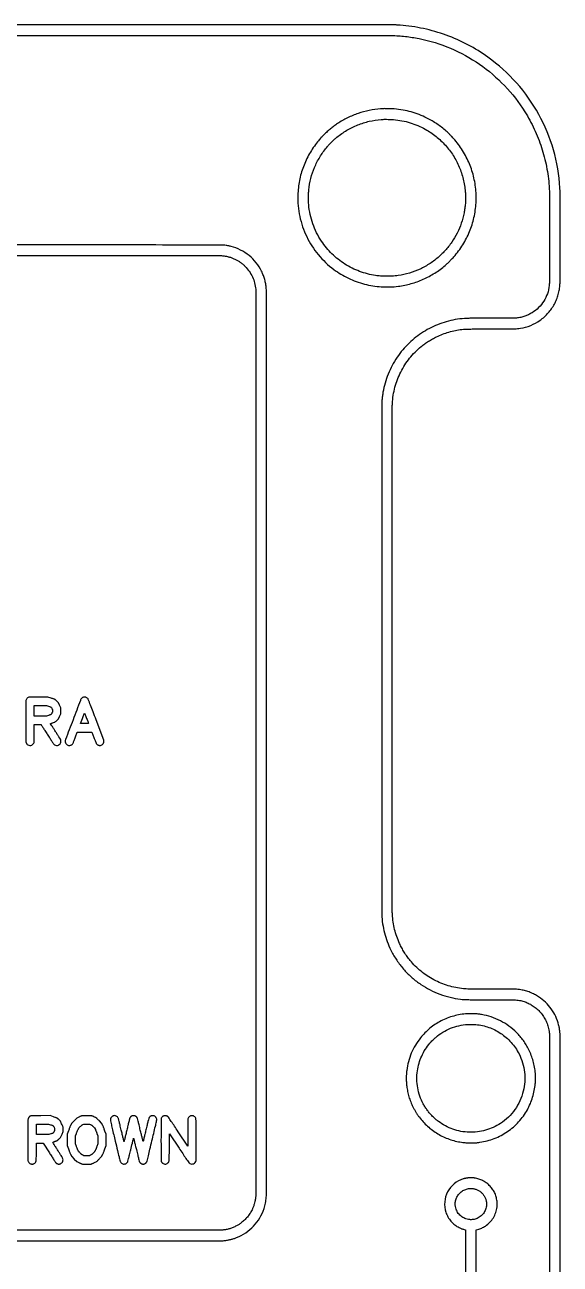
# Model space of a CAD drawing. Extents: x 980 to 25457, y 984 to 49020.
# Drawn here: x 20272 to 25457, y 37012 to 49020 of the extents above; entities that cross this region are included whole.
import ezdxf

# ---------------------------------------------------------------- set-up
doc = ezdxf.new("R2010")
doc.units = 0

msp = doc.modelspace()

# ---------------------------------------------------------------- linework, layer by layer
for points in [[(13227.892158, 48916.783512), (23779.430497, 48916.615531, -0.007403), (23821.5, 48915.991961, -0.009643), (23891.044416, 48912.587658, -0.010928), (23957.556718, 48906.581809, -0.011055), (24023.042048, 48897.752789, -0.010366), (24089.5, 48885.875102, -0.050981), (24394.77901, 48791.620962, -0.050927), (24674.78783, 48637.521736, -0.050911), (24917.944858, 48429.95352, -0.050885), (25114.189274, 48177.5, -0.030596), (25205.503103, 48009.521121, -0.030342), (25275.920764, 47831.191792, -0.030357), (25324.207754, 47645.74019, -0.0307), (25349.457624, 47456.5, -0.010371), (25351.747586, 47411.214082, -0.005563), (25352.79184, 47355.252244, -0.001867), (25353.165968, 47256.757541, -0.000121), (25353.114886, 46971, -0.000114), (25353.009251, 46808.242707, -0.000176), (25352.836531, 46667.559375, -0.000053), (25352.630664, 46545.328235, -0.005477), (25352.416214, 46528.5, -0.004414), (25352.109997, 46519.087944, -0.003576), (25351.620185, 46508.996875, -0.003613), (25351.03465, 46499.696932, -0.009338), (25350.438525, 46493, -0.056907), (25332.7654, 46414.391868, -0.056951), (25297.829353, 46341.813039, -0.057009), (25247.45957, 46279.050762, -0.057247), (25184.282701, 46229.384165, -0.026614), (25149.226216, 46210.293891, -0.029331), (25113.439932, 46195.717708, -0.028474), (25075.257518, 46185.100389, -0.022517), (25033, 46177.878869, -0.028842), (25023.611592, 46177.253022, -0.000606), (24976.97122, 46176.89465, -0.001023), (24911.162765, 46176.603306, -0.00027), (24806, 46176.409662, 0.000212), (24660.754698, 46176.159156, 0.001643), (24592.878984, 46175.790288, 0.003263), (24552.66302, 46175.177089, 0.013663), (24528.5, 46173.989778, 0.050556), (24353.651138, 46142.633099, 0.051342), (24189.608684, 46076.908688, 0.051434), (24042.656568, 45979.271285, 0.051096), (23918.367253, 45853.5, 0.027075), (23864.55505, 45778.636017, 0.026661), (23818.846767, 45698.019124, 0.02664), (23781.944557, 45612.931058, 0.026929), (23754.449853, 45524.704721, 0.01088), (23745.989468, 45487.992286, 0.011052), (23739.18265, 45451.137533, 0.010734), (23733.847072, 45413.017519, 0.00907), (23729.803968, 45372.5, 0.02033), (23728.367996, 45337.206403, 0.000002), (23728.354216, 42876.105371, 0.000002), (23728.361756, 40416.175094, 0.019036), (23729.796932, 40378.5, 0.024244), (23741.17965, 40287.635428, 0.02602), (23761.145051, 40200.455183, 0.02623), (23789.877068, 40116.464622, 0.025511), (23827.47676, 40035.139516, 0.030984), (23882.260405, 39944.983213, 0.030501), (23948.030321, 39861.789193, 0.030498), (24023.440438, 39787.207245, 0.030963), (24107, 39722.757908, 0.029899), (24196.303373, 39669.794928, 0.029974), (24291.212924, 39627.911226, 0.029988), (24390.40636, 39597.692932, 0.02999), (24492.5, 39579.558912, 0.011942), (24525.240089, 39576.540205, 0.012235), (24557.823571, 39575.119003, 0.003913), (24611.588426, 39574.511758, 0.000205), (24784, 39573.984581, -0.000196), (24962.165115, 39573.442842, -0.004977), (25010.815706, 39572.791513, -0.018505), (25038.426516, 39571.123259, -0.022696), (25064, 39567.447958, -0.030779), (25106.956263, 39556.494921, -0.031381), (25147.956816, 39540.40609, -0.031323), (25186.691778, 39519.279748, -0.030415), (25222.885463, 39493.290351, -0.017898), (25234.723655, 39482.921062, -0.00838), (25249.323687, 39468.709913, -0.008358), (25263.362116, 39454.099043, -0.019015), (25273.345499, 39442.5, -0.032614), (25303.057104, 39399.757149, -0.037722), (25325.37065, 39355.483283, -0.036972), (25341.109764, 39307.59075, -0.029265), (25351.143775, 39254, -0.030867), (25351.824622, 39243.51797, -0.000126), (25352.162695, 39126.774167, -0.00043), (25352.455171, 38962.765235, -0.000093), (25352.664188, 38679, -0.000154), (25353.176636, 36563.461695, -0.000001), (25352.040197, 20064.737908)], [(981.025332, 39243.286233, 0.000001), (980.725995, 36638.380945, 0.000022), (980.440705, 32466.957132, 0.000002), (980.203828, 20941, 0.000003), (980.107189, 12237.212398, 0.000012), (980.209361, 6804.802998)], [(1083.221486, 6831.128539, -0.000012), (1083.127559, 12273.089819, -0.000003), (1083.236026, 20942, -0.000002), (1083.488164, 32350.921193, -0.000022), (1083.779877, 36579.793336, -0.000001), (1084.083373, 39239.060792, -0.032823)], [(1895.500479, 7922.608607, -0.000003), (1895.516153, 10549.853821, -0.000001), (1895.574114, 14934.526042, -0.000001), (1895.654924, 19974.475505, -0.000001), (1895.750479, 25038.650259)], [(25455.283853, 8026.2, 0.000006), (25455.447111, 13939.785085, 0.000004), (25455.5, 20957, 0.000003), (25455.451202, 30583.274766, 0.000015), (25455.249846, 35648.33495), (25454.998814, 39248.352686, 0.031567), (25454.230294, 39260.5, 0.003653), (25451.242755, 39282.728428, 0.008277), (25448.582136, 39299.485578, 0.009776), (25445.674524, 39314.318831, 0.007751), (25441.972665, 39330.227998, 0.047027), (25413.717021, 39410.589408, 0.046646), (25370.881496, 39484.489688, 0.046612), (25315.055851, 39549.216782, 0.046815), (25248.282564, 39602.378004, 0.025597), (25208.118885, 39625.783492, 0.025374), (25165.658042, 39645.037429, 0.025427), (25121.55525, 39659.855575, 0.025967), (25076.482751, 39669.99974, 0.017663), (25046.962115, 39673.983215, 0.018527), (25017.700399, 39675.792606, 0.005213), (24968.25689, 39676.498729, 0.000209), (24788.5, 39677.116386, -0.000227), (24695.328249, 39677.439862, -0.000366), (24615.971875, 39677.809378, -0.000051), (24545.404424, 39678.196731, -0.025907), (24541, 39678.449793, 0.002298), (24537.906677, 39678.774542, 0.000466), (24532.415625, 39679.32035, 0.000491), (24526.028932, 39679.942842, 0.00046), (24519.5, 39680.56666, -0.049532), (24372.778107, 39709.289613, -0.04935), (24234.379102, 39766.328323, -0.049281), (24109.668374, 39849.4724, -0.049113), (24003.482226, 39955.5, -0.016802), (23974.359904, 39993.460904, -0.015374), (23946.937993, 40034.411901, -0.015434), (23922.195296, 40076.792485, -0.017325), (23901.109616, 40119.039873, -0.022401), (23873.550174, 40187.347469, -0.024308), (23853.048572, 40256.028102, -0.024324), (23839.32032, 40326.332371, -0.022493), (23832.036179, 40399.5, -0.013561), (23830.974531, 40438.62303, -0.000002), (23830.960256, 42874.830485, -0.000002), (23830.963185, 45310.710508, -0.013332), (23832.024501, 45350.5, -0.051284), (23856.745999, 45507.880035, -0.052468), (23912.900192, 45655.662987, -0.052496), (23998.550621, 45788.451075, -0.051447), (24110.5, 45901.488116, -0.015707), (24144.738346, 45927.842814, -0.014068), (24181.82327, 45953.022261, -0.014017), (24220.420015, 45976.174223, -0.015255), (24259.194439, 45996.447667, -0.020892), (24318.21243, 46022.062217, -0.020818), (24379.231391, 46042.695224, -0.020926), (24441.435321, 46058.088774, -0.021659), (24504, 46068.021099, -0.012895), (24533.658495, 46070.64798, -0.01128), (24564.767456, 46071.892779, -0.003501), (24617.485608, 46072.442687, -0.000181), (24787.5, 46072.963946, 0.000196), (24963.880373, 46073.510147, 0.004502), (25014.39191, 46074.141201, 0.015831), (25043.542812, 46075.692184, 0.018599), (25071, 46079.0589, 0.057664), (25171.32119, 46107.299519, 0.057164), (25262.860752, 46157.760886, 0.057062), (25340.737104, 46227.735791, 0.057067), (25400.778668, 46313.5, 0.02821), (25422.15969, 46358.873631, 0.027637), (25438.462886, 46406.67412, 0.027544), (25449.439895, 46456.142664, 0.027574), (25454.907447, 46506.5, 0.012888), (25455.920153, 46543.666149, 0.000056), (25456.460938, 46943.172032, 0.000087), (25456.878541, 47334.358903, 0.008155), (25456.005341, 47391, 0.001326), (25455.558398, 47403.996446, 0.0011), (25455.015535, 47417.828125, 0.00111), (25454.462, 47430.50226, 0.002996), (25453.994977, 47439.5, 0.05567), (25391.253693, 47807.043662, 0.055727), (25248.980828, 48151.553249, 0.055741), (25034.17867, 48456.061364, 0.055752), (24757.430102, 48705.576284, 0.034267), (24562.649772, 48826.017971, 0.03416), (24353.045244, 48918.868469, 0.034176), (24132.851115, 48982.277005, 0.034376), (23906.5, 49014.943773, 0.000715), (23894.736929, 49015.806064, 0.000527), (23881.703125, 49016.728964, 0.000532), (23869.374666, 49017.575691, 0.001189), (23860, 49018.187138, 0.015658), (23837.04827, 49018.908979, 0.000001), (21675.802621, 49019.17901, 0.000024), (18681.279442, 49019.402857, 0.000005), (13233.5, 49019.49605, 0.000002), (9165.520775, 49019.509787, 0.000004), (5739.221875, 49019.480206)], [(24642.699465, 18970.575659, 0.000004), (24643, 25073.957926), (24643.5, 37344.415852), (24657.127717, 37348.14577, 0.018596), (24677.360528, 37354.500996, 0.020279), (24696.477622, 37362.182926, 0.02058), (24714.649489, 37371.272212, 0.020453), (24732.051196, 37381.84216, 0.054216), (24775.180874, 37417.808158, 0.054939), (24809.354244, 37462.056281, 0.055096), (24832.994304, 37512.561317, 0.055128), (24845.028332, 37567, 0.019), (24845.851198, 37578.834503, 0.007909), (24846.101145, 37594.847817, 0.00784), (24845.848725, 37610.731394, 0.021065), (24845.016774, 37622, 0.04074), (24836.393896, 37665.145802, 0.043287), (24820.99609, 37705.415736, 0.043414), (24798.94366, 37742.329696, 0.041457), (24770.539591, 37775.5, 0.038923), (24739.657936, 37801.615865, 0.040556), (24705.507151, 37822.231278, 0.040235), (24668.219451, 37837.194156, 0.037118), (24628, 37846.483284, 0.024396), (24617.787165, 37847.54923, 0.005024), (24599.698377, 37848.366791, 0.004489), (24581.610112, 37848.839715, 0.033204), (24573, 37848.415555, 0.00005), (24571.071745, 37848.191439, 0.000011), (24567.795602, 37847.810251, 0.000012), (24564.015828, 37847.370287, 0.000011), (24560.197795, 37846.92569, 0.013823), (24550.10509, 37845.466425, 0.009317), (24538.674368, 37843.269627, 0.009317), (24527.332208, 37840.648177, 0.01381), (24517.509446, 37837.893783, 0.098462), (24429.005244, 37789.853679, 0.099501), (24366.002604, 37711.761353, 0.099672), (24338.135328, 37615.509361, 0.099159), (24349.608236, 37515.783881, 0.050299), (24369.859186, 37469.535902, 0.049781), (24398.995536, 37428.088792, 0.049801), (24435.736977, 37393.232337, 0.050421), (24478.5, 37366.493427, 0.009734), (24491.037742, 37360.61268, 0.014167), (24502.328524, 37355.961293, 0.014327), (24513.767902, 37351.99448, 0.010291), (24526.75, 37348.197236), (24540, 37344.615933), (24540.017364, 25078.057967, 0.000003), (24540.072189, 18212.977995, 0.000025)], [(1792.666637, 28542.695892, 0.000006), (1792.411049, 24569.503036, 0.000003), (1792.195825, 19883.965567, 0.000004), (1792.047621, 15244.749166, 0.000006), (1792, 11426.463451)], [(2708.027317, 40429.777448, 0.000002), (2708.046285, 42874.87655, 0.000002), (2708.048936, 45320.157135, 0.014115)], [(13824.671875, 46783.53447, -0.00001), (15406.434288, 46783.581334, -0.000006), (17284.5, 46783.575087, -0.000006), (20407.841099, 46783.489704, -0.000086), (21503.734234, 46783.258111, -0.000014), (22175.694161, 46782.981786, -0.033171), (22195, 46781.69107, -0.017761), (22226.687544, 46776.297537, -0.021413), (22255.96792, 46768.916625, -0.021942), (22283.890762, 46759.239018, -0.020526), (22311.5, 46746.957436, -0.019154), (22337.743782, 46732.691855, -0.021735), (22361.701468, 46717.006983, -0.02176), (22384.182872, 46699.318556, -0.019287), (22406, 46679.045731, -0.044308), (22445.857207, 46631.237276, -0.044013), (22476.768549, 46577.05112, -0.044021), (22497.713948, 46518.300701, -0.044358), (22507.983121, 46456.941297, -0.019246), (22508.594957, 46441.130711, -0.000003), (22508.777433, 45460.46859, -0.000051), (22508.880463, 44165.819171, -0.000013), (22508.780506, 42053, -0.000007), (22508.543026, 39306.679332, -0.000092), (22508.256547, 38296.377045, -0.000013), (22507.9475, 37668.226609, -0.037335), (22506.725715, 37652, -0.01562), (22500.968045, 37620.542719, -0.020586), (22493.657294, 37592.315983, -0.021399), (22484.31644, 37565.68886, -0.019419), (22472.457409, 37539.062653, -0.02822), (22451.620846, 37502.18245, -0.030607), (22427.270609, 37468.917805, -0.030575), (22399.016208, 37438.844064, -0.028039), (22366.51172, 37411.5, -0.00945), (22353.485633, 37402.113286, -0.013731), (22341.621372, 37394.372958, -0.013157), (22328.974366, 37387.059466, -0.007739), (22313.5, 37378.954002, -0.023733), (22281.29616, 37364.589276, -0.025481), (22248.621495, 37353.719124, -0.025481), (22215.01083, 37346.229262, -0.023735), (22180.006483, 37341.978355, -0.018309), (22164.7084, 37341.415556, -0.000002), (21019.046627, 37341.238715, -0.000042), (19548.368716, 37341.140756, -0.000012), (17271, 37341.236673, -0.000007), (14300.26361, 37341.473702, -0.000076)], [(14149.329828, 37238.536381, 0.000006), (17280.5, 37238.5, 0.000006), (20411.670172, 37238.536381, 0.000086), (21509.821667, 37238.750856, 0.000015), (22182.096692, 37239.018314, 0.0299), (22203.5, 37240.308573, 0.01432), (22235.630815, 37245.11969, 0.016717), (22265.801312, 37251.572423, 0.017125), (22294.821978, 37259.866513, 0.016623), (22323.5, 37270.200723, 0.05416), (22411.479116, 37316.825932, 0.054512), (22487.182388, 37381.168789, 0.054575), (22547.118319, 37460.276269, 0.054528), (22588.539296, 37550.5, 0.014165), (22596.763577, 37577.750271, 0.01607), (22603.055407, 37604.305122, 0.015816), (22607.705839, 37631.579794, 0.012918), (22610.997334, 37661, 0.021399), (22612.047612, 37685.530305), (22612.036631, 42062.514272), (22612.019701, 46439.278103, 0.021018), (22610.969318, 46464.252009, 0.0217), (22605.298134, 46508.505359, 0.024295), (22595.946113, 46550.438436, 0.024411), (22582.618153, 46591.088889, 0.022335), (22565.039944, 46631.5, 0.054328), (22512.908141, 46714.006701, 0.053541), (22443.999467, 46783.797229, 0.053526), (22361.822882, 46837.38178, 0.054233), (22270.5, 46872.018548, 0.008284), (22254.107942, 46875.988087, 0.009935), (22238.555135, 46879.159467, 0.008528), (22221.082658, 46882.055025, 0.004055), (22198.5, 46885.215867, 0.03268), (22188.118441, 46885.898062, 0.000002), (21154.696275, 46886.184515, 0.00005), (19747.966021, 46886.42952, 0.00001), (17285.5, 46886.561405, 0.000015), (15404.375221, 46886.565599, 0.000025)], [(11948.415956, 46444.603584, 0.000002), (11948.240306, 45424.10039, 0.000048)], [(12051.548069, 39716.029399, -0.00001), (12051.5, 42063, -0.000006), (12051.536126, 44876.122581, -0.000097)], [(11948.14474, 44107.371698, 0.000013), (11948.246262, 42052.5, 0.000007), (11948.492302, 39326.436677, 0.00009)], [(12052.00554, 37671.867799, -0.000004), (12051.750672, 38512.850261, -0.000064)]]:
    msp.add_lwpolyline(points, format="xyb")
for points in [[(23737, 48206.408834, -0.001803), (23734.370072, 48206.206418, -0.000294), (23729.26875, 48205.835304, -0.000324), (23723.264236, 48205.405943, -0.000285), (23717, 48204.965683, 0.032977), (23607.618867, 48190.05039, 0.032035), (23500.056528, 48160.801708, 0.031996), (23396.984516, 48118.008331, 0.032705), (23301, 48062.683433, 0.011347), (23265.16095, 48037.58348, 0.01365), (23232.687245, 48012.330802, 0.013502), (23201.348085, 47985.106261, 0.010681), (23168.918895, 47954.059745, 0.004416), (23150.737141, 47935.569393, 0.007769), (23136.085644, 47919.924254, 0.008288), (23122.592334, 47904.555143, 0.005991), (23108.046103, 47887, 0.04031), (23028.86433, 47771.1067, 0.040758), (22969.637602, 47644.426898, 0.040771), (22931.760329, 47509.856999, 0.040391), (22916.067582, 47370.5, 0.060189), (22934.506687, 47163.481049, 0.060463), (23001.722026, 46967.148593, 0.060432), (23113.993264, 46792.507163, 0.060011), (23265, 46649.310926, 0.048279), (23406.075294, 46564.266877, 0.047827), (23561.279034, 46507.537096, 0.047772), (23724.60773, 46481.28329, 0.047935), (23889.759589, 46486.551747, 0.036289), (24012.90864, 46511.545152, 0.036732), (24130.632518, 46554.012853, 0.036588), (24241.300706, 46613.438478, 0.035396), (24343.428492, 46688.953168, 0.013138), (24361.74818, 46705.471224, 0.004885), (24386.655221, 46729.611911, 0.004866), (24411.023777, 46754.170299, 0.013621), (24427.453126, 46772, 0.040145), (24513.679804, 46888.525459, 0.041867), (24578.809806, 47015.756302, 0.041941), (24621.744499, 47151.845399, 0.040578), (24641.973843, 47294.71135, 0.01091), (24642.737242, 47314.934623, 0.003999), (24642.96364, 47343.542422, 0.003995), (24642.732772, 47372.135385, 0.01099), (24641.96571, 47392.28865, 0.040899), (24621.445108, 47536.058584, 0.042033), (24577.883165, 47673.209246, 0.042048), (24512.016414, 47801.096143, 0.040994), (24425.188552, 47917.327116, 0.011249), (24410.795298, 47932.900491, 0.00406), (24389.665919, 47954.402608, 0.004006), (24368.335087, 47975.42048, 0.01246), (24353.5, 47989.105009, 0.014885), (24308.571655, 48026.215628, 0.016548), (24263.039952, 48059.241623, 0.016719), (24215.862129, 48088.885659, 0.015876), (24166, 48115.85533, 0.023113), (24090.809882, 48149.2396, 0.024482), (24014.273378, 48174.830784, 0.024137), (23934.597239, 48193.105253, 0.021196), (23850, 48204.579336, 0.016961), (23831.841148, 48205.642934, 0.002099), (23792.217511, 48206.450881, 0.001812), (23752.228022, 48206.953335, 0.022344)], [(23843, 48101.56332, -0.025013), (23924.579241, 48089.982199, -0.026469), (24003.039478, 48070.45196, -0.026705), (24078.34677, 48042.938409, -0.026492), (24150.5, 48007.490406, -0.04137), (24254.169825, 47937.728978, -0.041), (24345.277902, 47851.659899, -0.041017), (24421.086237, 47751.916001, -0.041484), (24479.270873, 47641.5, -0.020187), (24501.156854, 47583.652162, -0.020415), (24518.214923, 47524.442627, -0.020227), (24530.517689, 47463.509398, -0.019003), (24538.164949, 47400.5, -0.016753), (24539.211302, 47379.281028, -0.003888), (24539.49685, 47343.560922, -0.003856), (24539.229362, 47307.871913, -0.017284), (24538.189652, 47287, -0.006182), (24535.86822, 47263.068867, -0.006553), (24532.994431, 47239.663405, -0.006819), (24529.643686, 47217.328788, -0.008424), (24525.888444, 47196.621616, -0.033379), (24499.037307, 47096.883834, -0.033869), (24459.253821, 47002.108064, -0.033923), (24407.109351, 46913.712609, -0.033728), (24343.399104, 46833, -0.008695), (24330.493093, 46819.230301, -0.004508), (24313.924928, 46802.463478, -0.004498), (24297.228326, 46786.164631, -0.009651), (24284, 46773.963004, -0.036879), (24196.639577, 46707.272208, -0.035923), (24099.681505, 46653.484894, -0.03595), (23996.098016, 46614.164575, -0.037067), (23889, 46590.571826, -0.008535), (23857.920888, 46586.645827, -0.012279), (23830.286524, 46584.318232, -0.011691), (23801.573877, 46583.281489, -0.006785), (23767.060414, 46583.311144, -0.005474), (23738.843925, 46584.027347, -0.009447), (23715.395576, 46585.323464, -0.010214), (23693.337331, 46587.41511, -0.007999), (23669.5, 46590.554962, -0.052217), (23514.61664, 46630.318082, -0.052482), (23371.612104, 46701.260007, -0.052585), (23246.756452, 46800.268403, -0.052832), (23145.521243, 46923, -0.030194), (23097.984807, 47005.301776, -0.031578), (23061.500027, 47091.530823, -0.031446), (23036.043246, 47182.009229, -0.029421), (23021.436942, 47277, -0.016345), (23019.504993, 47308.601239, -0.009036), (23019.106565, 47347.275427, -0.009002), (23020.118123, 47386.514123, -0.01433), (23022.547991, 47420, -0.03699), (23042.127445, 47530.710961, -0.036924), (23077.814176, 47637.396799, -0.036951), (23128.774707, 47737.59879, -0.037169), (23193.841913, 47829, -0.012759), (23216.736433, 47855.183754, -0.010567), (23242.391883, 47881.900895, -0.010597), (23269.059707, 47907.417437, -0.013104), (23295, 47929.983215, -0.038722), (23390.867913, 47997.320295, -0.038321), (23496.297272, 48049.335004, -0.038389), (23608.241585, 48084.574776, -0.039175), (23723.5, 48101.985537, -0.00002), (23729.609414, 48102.42356, -0.000022), (23735.5625, 48102.849866, -0.000021), (23740.668488, 48103.215071, -0.000107), (23743.5, 48103.41687, -0.020124), (23758.362641, 48103.8732, -0.00227), (23792.089492, 48103.398042, -0.00254), (23825.689933, 48102.601346, -0.015555)], [(20316.042668, 42505.879597, 0.076992), (20304.695145, 42502.1041, 0.072904), (20294.782776, 42495.021204, 0.072908), (20287.320729, 42485.391824, 0.077017), (20283.108704, 42474.200779, 0.049862), (20282.535359, 42468.842871, 0.00037), (20282.258136, 42424.291426, 0.001062), (20282.056962, 42364.385089, 0.000308), (20282, 42272, 0.000308), (20282.056962, 42179.614911, 0.001062), (20282.258136, 42119.708574, 0.00037), (20282.535359, 42075.157129, 0.049862), (20283.108704, 42069.799221, 0.042801), (20284.824275, 42064.087658, 0.034155), (20287.596966, 42058.283074, 0.034097), (20291.140833, 42052.898413, 0.042157), (20295.164331, 42048.443057, 0.118329), (20311.518956, 42039.155731, 0.118076), (20330.320905, 42038.293376, 0.117958), (20347.487995, 42046.043532, 0.117926), (20359.290716, 42060.724735), (20362.5, 42067.5), (20363, 42154), (20363.5, 42240.5), (20396.116357, 42240.763493, -0.001479), (20413.621527, 42240.853115, -0.008888), (20422.72509, 42240.710955, -0.010072), (20428.38973, 42240.407413, -0.203854), (20429.887589, 42239.635447, -0.030457), (20430.746649, 42238.461741, -0.000031), (20448.049643, 42211.518411, -0.000311), (20467.371055, 42181.386781, -0.000191), (20490.094119, 42145.871954, 0.001023), (20513.028875, 42110.157379, 0.001577), (20533.026378, 42079.370061, 0.000492), (20550.476516, 42052.746406, 0.047361), (20553.322888, 42049.19634, 0.126617), (20569.324021, 42039.420598, 0.118589), (20588.475857, 42038.261343, 0.117307), (20606.219334, 42045.955638, 0.122029), (20618.290716, 42060.724735, 0.017049), (20620.122524, 42064.959347, 0.047661), (20621.012273, 42068.066063, 0.038047), (20621.399831, 42071.653278, 0.007891), (20621.5, 42078, 0.007775), (20621.406063, 42084.040741, 0.032666), (20621.056898, 42087.651238, 0.04505), (20620.300656, 42090.591364, 0.025336), (20618.889716, 42094, 0.029072), (20616.709045, 42097.979877, 0.000464), (20603.049843, 42119.751869, 0.00122), (20587.080955, 42145.015875, 0.000809), (20568.63225, 42173.942534, -0.001066), (20550.416695, 42202.536097, -0.001774), (20535.203933, 42226.718087, -0.000129), (20521.654077, 42248.439651, -0.363561), (20521.742534, 42249.067667, -0.098329), (20522.403775, 42249.461728, -0.00078), (20528.227497, 42251.520749, -0.002805), (20534.936757, 42253.838881, -0.001795), (20542.755327, 42256.460039, 0.011075), (20558.157922, 42261.943744, 0.048645), (20566.79, 42266.235487, 0.049437), (20574.364815, 42272.082831, 0.011683), (20585.739909, 42283.32579), (20596.979818, 42294.966664), (20609.239909, 42319.616201), (20621.5, 42344.265738), (20621.5, 42373.519649), (20621.5, 42402.77356), (20609.5, 42427.13678), (20597.5, 42451.5), (20583, 42466.143544, 0.005567), (20576.232228, 42472.827789, 0.011904), (20570.829222, 42477.803463, 0.014589), (20566.542397, 42481.350656, 0.050676), (20563.5, 42483.261572, 0.027097), (20560.150894, 42484.698826, 0.002047), (20550.8625, 42488.058881, 0.00282), (20539.737834, 42491.961168, 0.002142), (20527.5, 42496.118028), (20496.5, 42506.5), (20409, 42506.65121, 0.000946), (20374.347683, 42506.645523, 0.001561), (20345.067392, 42506.493896, 0.000594), (20320.287132, 42506.258761, 0.039229)], [(20502.971347, 42418.509579, -0.010075), (20517.981719, 42413.152695, -0.073489), (20524.634299, 42409.434547, -0.092138), (20529.269874, 42404.261662, -0.020164), (20535.094189, 42393.765377, -0.005371), (20538.809456, 42386.181492, -0.040325), (20540.233034, 42382.446828, -0.055679), (20540.831747, 42379.007026, -0.015273), (20541, 42373.5, -0.015273), (20540.831747, 42367.992974, -0.055679), (20540.233034, 42364.553172, -0.040325), (20538.809456, 42360.818508, -0.005371), (20535.094189, 42353.234623, -0.010614), (20532.564462, 42348.463134, -0.012001), (20529.931714, 42343.99767, -0.011781), (20527.514672, 42340.310756, -0.053813), (20525.844189, 42338.372635, -0.06521), (20523.218199, 42336.491284, -0.023956), (20519.089013, 42334.529491, -0.015077), (20512.793664, 42332.120442, -0.003892), (20502.499405, 42328.622635), (20482.49881, 42322), (20422.749405, 42322), (20363, 42322), (20363, 42373.5), (20363, 42425), (20423.278838, 42425), (20483.557675, 42425)], [(20844.185989, 42505.892678, 0.06322), (20835.511601, 42503.275155, 0.051528), (20827.097793, 42498.431991, 0.052396), (20820.002151, 42492.082459, 0.072428), (20815.244302, 42485, 0.020949), (20810.82109, 42474.683327, 0.000032), (20738.851648, 42285.252262, 0.000023), (20666.388908, 42094.458953, 0.02907), (20663.938502, 42086.670051, 0.052206), (20663.182595, 42081.396023, 0.03064), (20663.33077, 42075.016199, 0.030061), (20664.282027, 42068.482967, 0.0398), (20665.967072, 42062.71542, 0.094553), (20672.740068, 42051.726447, 0.078606), (20683.492552, 42043.154951, 0.078154), (20696.429259, 42038.283631, 0.091579), (20709.52065, 42038.002246, 0.066726), (20720.161195, 42041.228717, 0.070404), (20729.364045, 42047.104659, 0.067808), (20736.842198, 42055.518806, 0.055461), (20742.409729, 42066.203831, 0.001194), (20744.667242, 42072.073684, 0.000119), (20750.032749, 42086.134875, 0.00015), (20756.418331, 42102.896407, 0.000119), (20763.304045, 42121), (20780.597599, 42166.5), (20851.036986, 42166.5), (20921.476372, 42166.5), (20941.488186, 42113.849311, 0.001123), (20949.317763, 42093.388374, 0.001669), (20956.274462, 42075.508275, 0.00072), (20962.294505, 42060.251694, 0.034188), (20963.722749, 42057.261643, 0.067251), (20968.749666, 42050.625249, 0.050295), (20975.846794, 42044.794867, 0.049321), (20984.13745, 42040.387056, 0.057668), (20992.710868, 42037.96916, 0.08842), (21005.375987, 42038.180775, 0.077947), (21017.804162, 42042.698664, 0.076863), (21028.400063, 42050.88274, 0.08206), (21035.749362, 42061.719152, 0.023374), (21037.199106, 42065.292126, 0.044682), (21037.962897, 42068.290706, 0.033088), (21038.304862, 42071.919516, 0.007842), (21038.378591, 42078), (21038.341231, 42088.5), (20963.098059, 42286, 0.000497), (20933.891123, 42362.434683, 0.000812), (20908.963915, 42427.160629, 0.000132), (20886.855259, 42484.246173, 0.049613), (20884.840929, 42488.222369, 0.076233), (20877.256393, 42496.865991, 0.072222), (20867.297049, 42503.02985, 0.071613), (20855.915411, 42506.143415, 0.072838)], [(20870.77932, 42299.770819, -0.000636), (20878.081023, 42280.490649, -0.001056), (20884.182579, 42264.213416, -0.000049), (20889.65073, 42249.527257, -0.293445), (20889.592266, 42249.258933, -0.198696), (20889.314854, 42249.14389, -0.000074), (20878.06609, 42249.136201, -0.001141), (20865.555736, 42249.158033, -0.000691), (20850.751212, 42249.238113), (20812.192865, 42249.5), (20831.291957, 42299.75, -0.001053), (20838.661678, 42319.017589, -0.001745), (20844.970544, 42335.239062, -0.000131), (20850.679342, 42349.756154, -0.308203), (20851.037358, 42350, -0.308181), (20851.395392, 42349.756163, -0.000131), (20857.103162, 42335.245178, -0.001745), (20863.410917, 42319.030425, -0.001053)], [(24555, 39437.927415, 0.051385), (24425.425617, 39416.358331, 0.052555), (24304.006586, 39368.894743, 0.052597), (24195.234803, 39297.201894, 0.051623), (24103.058268, 39203.985537, 0.035197), (24054.116911, 39133.401689, 0.034176), (24015.019898, 39055.970014, 0.034216), (23986.875249, 38974.028379, 0.035482), (23970.583608, 38890, 0.00489), (23968.324657, 38869.694445, 0.012008), (23967.169586, 38854.722917, 0.010376), (23966.646376, 38838.496468, 0.00287), (23966.5, 38813, 0.002876), (23966.646682, 38787.496556, 0.010379), (23967.170772, 38771.256023, 0.012021), (23968.327071, 38756.28008, 0.004916), (23970.586048, 38736, 0.021309), (23979.038455, 38684.725377, 0.021434), (23991.81248, 38634.457052, 0.021264), (24008.956838, 38585.086715, 0.020224), (24030.491129, 38536.5, 0.010008), (24044.303625, 38509.81598, 0.012355), (24058.276543, 38485.545787, 0.01251), (24073.278238, 38462.249175, 0.010745), (24090.183348, 38438.5, 0.049531), (24172.520296, 38348.160166, 0.048832), (24271.386416, 38275.293731, 0.048849), (24382.472701, 38223.005253, 0.049637), (24501, 38193.607187, 0.00653), (24524.989091, 38190.449736, 0.012855), (24544.141386, 38188.680827, 0.01186), (24564.324803, 38187.819048, 0.004738), (24592, 38187.556781, 0.004577), (24618.954618, 38187.803531, 0.011136), (24638.816712, 38188.609945, 0.012409), (24657.310591, 38190.23539, 0.007139), (24679.5, 38193.063289, 0.05763), (24818.822032, 38229.555336, 0.057695), (24946.081053, 38296.873594, 0.057689), (25054.60395, 38391.496117, 0.057594), (25138.707276, 38508.458448, 0.026295), (25167.682016, 38567.567982, 0.026594), (25190.170326, 38629.172441, 0.026374), (25206.145404, 38693.311807, 0.024922), (25215.647462, 38760, 0.01586), (25216.897532, 38780.816171, 0.005708), (25217.397507, 38810.490718, 0.005647), (25217.224494, 38840.004393, 0.017253), (25216.190619, 38860, 0.021417), (25208.21981, 38921.451148, 0.024148), (25195.22259, 38979.545003, 0.024498), (25176.887202, 39035.363625, 0.023405), (25152.934626, 39090, 0.01944), (25127.911086, 39135.931742, 0.021215), (25100.064584, 39178.421607, 0.021261), (25068.776048, 39218.316383, 0.019704), (25033.441855, 39256.474033, 0.038724), (24960.172563, 39319.068155, 0.03863), (24878.070219, 39369.672135, 0.038603), (24789.103207, 39407.073969, 0.038549), (24695.40341, 39430.375789, 0.015408), (24661.367183, 39435.028886, 0.012831), (24624.96443, 39437.92514, 0.012891), (24588.678385, 39438.939693, 0.016111)], [(24640.461256, 39333.508939, -0.029616), (24704.600408, 39323.420073, -0.031144), (24766.002543, 39305.92965, -0.031142), (24824.759532, 39280.946634, -0.029606), (24881, 39248.48409, -0.033007), (24934.114223, 39208.217068, -0.032306), (24981.874806, 39161.039406, -0.032115), (25023.418266, 39107.812959, -0.031737), (25057.983762, 39049.5, -0.045037), (25092.415326, 38963.696403, -0.044388), (25111.135275, 38872.696264, -0.04433), (25113.512944, 38779.707146, -0.04467), (25099.435096, 38688, -0.046901), (25067.24172, 38595.621963, -0.04677), (25018.371995, 38510.769644, -0.046803), (24954.620677, 38436.531711, -0.047107), (24878.303563, 38375.624824, -0.076487), (24733.110443, 38309.606993, -0.076831), (24575.015446, 38290.430001, -0.076768), (24418.39696, 38319.88314, -0.076172), (24277.5, 38395.248024, -0.008431), (24262.820357, 38406.642912, -0.010831), (24249.73323, 38417.634868, -0.010198), (24236.532372, 38429.704457, -0.006263), (24221.455912, 38444.428813, -0.016877), (24194.958421, 38472.818529, -0.019313), (24171.656183, 38501.718996, -0.019328), (24150.669519, 38532.310126, -0.016958), (24131.120359, 38565.772656, -0.040358), (24098.121444, 38640.844239, -0.039247), (24077.240395, 38720.942283, -0.039206), (24069.11729, 38803.402122, -0.040082), (24074.073813, 38885.5, -0.035477), (24089.704113, 38958.351527, -0.035451), (24115.479397, 39028.280262, -0.035489), (24150.843708, 39093.796617, -0.035724), (24195.047959, 39153.5, -0.01314), (24206.643036, 39166.326342, -0.006156), (24222.2793, 39182.335558, -0.006152), (24238.274684, 39197.925667, -0.013409), (24251, 39209.39305, -0.039696), (24319.989334, 39259.407497, -0.040783), (24395.413061, 39297.380074, -0.040691), (24476.163988, 39322.67369, -0.039149), (24561, 39334.97129, -0.01515), (24577.453615, 39335.553987, -0.005876), (24600.252681, 39335.402383, -0.00592), (24623.233396, 39334.707208, -0.013681)], [(20331.286039, 38449.549246, 0.069949), (20321.308067, 38444.820371, 0.066771), (20312.842488, 38437.46128, 0.066515), (20306.589317, 38428.102339, 0.068456), (20303.088283, 38417.519745, 0.045593), (20302.025777, 38405.962157, 0.000086), (20301.954052, 38216.668542, 0.000085), (20301.947168, 38027.31519, 0.046126), (20303.00528, 38015.88649, 0.060619), (20305.962863, 38006.5116, 0.060106), (20311.0885, 37998.09024, 0.059304), (20318.14209, 37991.035128, 0.056217), (20326.776671, 37985.68498, 0.016864), (20330.888379, 37983.904361, 0.045305), (20333.945268, 37983.010745, 0.038734), (20337.374196, 37982.609712, 0.00975), (20343, 37982.5, 0.00975), (20348.625804, 37982.609712, 0.038734), (20352.054732, 37983.010745, 0.045305), (20355.111621, 37983.904361, 0.016864), (20359.223329, 37985.68498, 0.05685), (20368.018853, 37991.150227, 0.061054), (20375.123128, 37998.341988, 0.062016), (20380.194046, 38006.928622, 0.061942), (20383.007061, 38016.5, 0.036825), (20383.429224, 38021.257427, 0.000894), (20383.718405, 38043.330937, 0.001824), (20383.926048, 38070.421756, 0.000987), (20383.994208, 38103.763302), (20384, 38185.026604), (20417.578328, 38184.763302), (20451.156655, 38184.5), (20510.154979, 38091.5, 0.001031), (20533.069059, 38055.544267, 0.001589), (20553.048466, 38024.552998, 0.000494), (20570.486977, 37997.748982, 0.047945), (20573.326651, 37994.191057, 0.034082), (20575.451297, 37992.277222, 0.015557), (20578.461969, 37990.063617, 0.015323), (20581.790884, 37987.919345, 0.020378), (20584.948137, 37986.191057, 0.013299), (20589.603781, 37984.036133, 0.048312), (20592.704929, 37983.041545, 0.043858), (20596.085564, 37982.612823, 0.009621), (20601.948137, 37982.5, 0.009638), (20607.610438, 37982.609155, 0.038695), (20611.047672, 37983.009329, 0.045435), (20614.106669, 37983.902422, 0.016885), (20618.223329, 37985.68498, 0.092355), (20631.373061, 37995.204163, 0.099207), (20639.816728, 38008.604883, 0.100947), (20642.357266, 38024.02635, 0.09911), (20638.687138, 38039.320768, 0.030752), (20636.656675, 38043.085945, 0.000439), (20623.121356, 38064.822953, 0.001214), (20607.334636, 38089.989785, 0.0008), (20589.059981, 38118.863751, -0.001176), (20571.00914, 38147.431554, -0.001955), (20555.947691, 38171.602057, -0.000156), (20542.56323, 38193.28476, -0.363788), (20542.663751, 38193.972717, -0.095545), (20543.384705, 38194.402321, -0.000944), (20549.06989, 38196.445333, -0.003061), (20555.649082, 38198.750277, -0.001975), (20563.297578, 38201.34366, 0.005742), (20571.477857, 38204.18626, 0.008072), (20578.703919, 38206.923245, 0.007602), (20584.525343, 38209.339438, 0.049314), (20587.297578, 38210.879815, 0.032445), (20589.661886, 38212.755191, 0.004889), (20594.108614, 38216.858299, 0.005469), (20599.265788, 38221.818642, 0.004701), (20604.582811, 38227.145121), (20617.665622, 38240.5), (20629.388524, 38264, 0.006977), (20637.987759, 38281.85782, 0.046567), (20641.290993, 38291.144283, 0.052307), (20642.643053, 38300.458069, 0.01011), (20642.974101, 38317.5, 0.009575), (20642.618303, 38335.336624, 0.052021), (20641.24163, 38344.895152, 0.046683), (20637.879377, 38354.391428, 0.006787), (20629.008153, 38372.890232), (20616.901741, 38397.280465), (20604.70087, 38409.758005, 0.006203), (20599.663038, 38414.783812, 0.006646), (20594.615256, 38419.56715, 0.006335), (20590.174406, 38423.561737, 0.030902), (20587.5, 38425.629186, 0.04927), (20583.573198, 38427.763434, 0.009576), (20576.074918, 38430.760373, 0.007549), (20565.265323, 38434.657072, 0.002553), (20549.415486, 38440.011413), (20516.330971, 38451), (20425.915486, 38450.933104, 0.000574), (20379.082137, 38450.844655, 0.002896), (20352.918053, 38450.613618, 0.002471), (20335.688516, 38450.276471, 0.069712)], [(20822.491665, 38449.60996, 0.034146), (20819.935591, 38448.612733, 0.002561), (20813.200726, 38445.397835, 0.003533), (20805.206982, 38441.461685, 0.002678), (20796.491665, 38437.034904), (20774.5, 38425.716096), (20750.846506, 38402.108048), (20727.193013, 38378.5), (20715.999606, 38356.065047, 0.006163), (20709.633186, 38342.901091, 0.01179), (20704.904236, 38332.154923, 0.010288), (20700.294968, 38320.285342, 0.003614), (20694.1531, 38303.065047), (20683.5, 38272.5), (20683.5, 38217), (20683.5, 38161.5), (20694.116459, 38130, 0.002964), (20700.634515, 38111.032616, 0.013005), (20704.839401, 38099.960209, 0.015706), (20709.237275, 38090.121615, 0.005765), (20716.04214, 38076.5), (20727.351361, 38054.5), (20750.925681, 38030.980505), (20774.5, 38007.461011), (20796.824174, 37996.120426, 0.004091), (20805.751397, 37991.67695, 0.005116), (20814.111021, 37987.706335, 0.004165), (20821.179214, 37984.508527, 0.039101), (20824.324174, 37983.40179, 0.06282), (20834.442333, 37982.030191, 0.002574), (20871.240696, 37981.87881, 0.002634), (20907.97008, 37982.110342, 0.060883), (20918.335138, 37983.499074, 0.037853), (20921.748024, 37984.669883, 0.004788), (20928.8775, 37987.817179, 0.005597), (20937.277108, 37991.735592, 0.004625), (20946.142072, 37996.093922, 0.00981), (20962.404981, 38004.680871, 0.041771), (20971.535703, 38010.780064, 0.031163), (20980.681619, 38019.042891, 0.003812), (20999.403822, 38038.5), (21015.513932, 38055.5), (21026.634876, 38077.090629, 0.005865), (21033.398939, 38090.609906, 0.016684), (21037.681556, 38100.230535, 0.013456), (21041.782846, 38111.175088, 0.002777), (21048.37791, 38130.678875), (21059, 38162.676492), (21059, 38216.714224), (21059, 38270.751955), (21048.435505, 38302.049549, 0.003186), (21042.044579, 38320.592053, 0.01219), (21037.709872, 38332.015789, 0.014206), (21033.157443, 38342.335708, 0.005528), (21026.30256, 38356.349899), (21014.734109, 38379.352657), (20994.617055, 38399.896686, 0.001395), (20986.641587, 38407.996086, 0.001838), (20979.31992, 38415.335974, 0.001329), (20973.144346, 38421.448993, 0.017756), (20970.791183, 38423.606903, 0.054733), (20965.006906, 38427.541058, 0.003861), (20947.639403, 38436.587132, 0.005064), (20930.370094, 38445.193758, 0.032025), (20921.281545, 38448.910476, 0.046427), (20916.170375, 38450.114656, 0.024645), (20909.685691, 38450.69535, 0.009533), (20898.606933, 38450.927663, 0.000853), (20870.781545, 38450.933104, 0.001436), (20849.337848, 38450.839103, 0.005034), (20835.523025, 38450.59974, 0.005191), (20826.044119, 38450.241494, 0.063976)], [(21127.908937, 38449.103615, 0.051892), (21120.280483, 38445.757679, 0.05506), (21113.668372, 38440.966554, 0.053521), (21108.111227, 38434.716779, 0.044591), (21103.609969, 38427.047367, 0.017548), (21101.882956, 38423.035755, 0.046063), (21101.019684, 38420.026492, 0.038711), (21100.644069, 38416.623282, 0.009553), (21100.568498, 38411, 0.05062), (21101.683969, 38400.597359, 0.004377), (21107.428217, 38374.509366, 0.002375), (21118.37695, 38327.79735, 0.000193), (21147.739011, 38205.35915, 0.000355), (21170.169789, 38112.274061, 0.001281), (21184.664009, 38052.977594, 0.000492), (21195.457796, 38009.489041, 0.056248), (21197.510916, 38003.978459, 0.08481), (21204.913198, 37993.999764, 0.075565), (21215.486846, 37986.570226, 0.075754), (21227.764348, 37982.631493, 0.085983), (21240.112351, 37982.7837, 0.056033), (21249.255252, 37985.570089, 0.055989), (21257.553889, 37990.317471, 0.057215), (21264.434631, 37996.673714, 0.064007), (21269.398882, 38004.203794, 0.051918), (21271.245642, 38009.243106, 0.001052), (21277.829026, 38035.526684, 0.002002), (21286.405015, 38070.675194, 0.000695), (21298.496882, 38121.420842, -0.00023), (21313.698759, 38185.482662, -0.001751), (21320.972856, 38215.604503, -0.001718), (21325.464384, 38233.653964, -0.883397), (21326, 38233.587388, 0.058299), (21326.070375, 38232.985869, 0.00001), (21333.800668, 38200.404164, 0.000235), (21342.373371, 38164.350272, 0.000142), (21352.555465, 38121.670721, 0.00063), (21365.485665, 38067.840552, 0.002341), (21373.834721, 38033.969808, 0.001768), (21379.853937, 38010.386634, 0.04874), (21382.046744, 38004.394999, 0.049158), (21385.42439, 37998.842128, 0.041826), (21389.991777, 37993.721148, 0.040389), (21395.525023, 37989.263639, 0.038769), (21401.776671, 37985.68498, 0.016834), (21405.890919, 37983.902962, 0.045449), (21408.944347, 37983.0109, 0.038843), (21412.369478, 37982.612633, 0.009727), (21418, 37982.507576, 0.010008), (21423.684792, 37982.625907, 0.039819), (21427.145933, 37983.044736, 0.044591), (21430.303026, 37983.983903, 0.014795), (21434.74105, 37985.901489, 0.043693), (21440.883474, 37989.457432, 0.040624), (21446.477384, 37994.10546, 0.041409), (21451.140833, 37999.492618, 0.050398), (21454.512887, 38005.247356, 0.047699), (21456.132101, 38009.913727, 0.000196), (21469.059664, 38063.136643, 0.00091), (21484.332789, 38126.627898, 0.000448), (21503.532795, 38207.407604, 0.000285), (21537.057037, 38349.378337, 0.006414), (21546.188723, 38390.505976, 0.020349), (21549.72016, 38411.718269, 0.116387), (21548.504604, 38422.986952, 0.050606), (21544.882561, 38430.674445, 0.047529), (21539.724372, 38437.654425, 0.047799), (21533.37361, 38443.498379, 0.052559), (21526.218065, 38447.819944, 0.02377), (21522.681211, 38449.276948, 0.044896), (21519.69716, 38450.050045, 0.033111), (21516.073902, 38450.404705, 0.007844), (21510, 38450.5, 0.007856), (21503.696592, 38450.400957, 0.037227), (21500.108292, 38450.019735, 0.047455), (21497.030891, 38449.15111, 0.018147), (21492.938252, 38447.390633, 0.04422), (21487.105034, 38443.965769, 0.037233), (21481.595136, 38439.383703, 0.037949), (21476.945546, 38434.154413, 0.05263), (21473.692338, 38428.797449, 0.048898), (21472.00136, 38424.060548, 0.000747), (21464.973051, 38395.789845, 0.001762), (21456.273705, 38360.03199, 0.000768), (21444.964386, 38312.5, -0.000394), (21434.858931, 38269.885944, -0.000649), (21426.242365, 38233.884928, -0.000036), (21418.433047, 38201.452926, -0.123343), (21418.063679, 38200.746564, -0.603554), (21417.692002, 38200.838512, -0.000063), (21409.739781, 38233.042021, -0.001134), (21400.964819, 38268.946614, -0.000675), (21390.668632, 38311.746564, 0.000695), (21378.436352, 38362.585788, 0.00202), (21369.793017, 38397.670167, 0.001104), (21363.185747, 38423.786331, 0.05045), (21361.28245, 38428.987237, 0.048418), (21357.965169, 38434.417438, 0.039914), (21353.462856, 38439.499965, 0.03914), (21348.10552, 38443.902094, 0.041825), (21342.240752, 38447.306867, 0.01722), (21338.029183, 38449.127117, 0.047632), (21334.927223, 38450.013479, 0.037917), (21331.339894, 38450.400015, 0.007885), (21325, 38450.5, 0.007691), (21318.624527, 38450.401927, 0.038887), (21315.089648, 38450.016891, 0.049632), (21312.057385, 38449.127148, 0.017629), (21307.926341, 38447.283078, 0.046747), (21302.10213, 38443.724002, 0.036777), (21296.517957, 38438.870829, 0.037233), (21291.789127, 38433.339797, 0.052882), (21288.535965, 38427.752644, 0.044769), (21287.09472, 38423.573952, 0.000407), (21279.181092, 38391.491219, 0.001383), (21270.182307, 38354.439322, 0.000878), (21259.897713, 38311.242366, -0.000684), (21249.770478, 38268.632815, -0.00115), (21241.136494, 38232.889217, -0.000065), (21233.311498, 38200.836121, -0.603459), (21232.936997, 38200.742366, -0.123572), (21232.562961, 38201.453365, -0.000037), (21224.756, 38233.589945, -0.000661), (21216.141161, 38269.269115, -0.000401), (21206.03926, 38311.5, 0.000723), (21194.15442, 38361.043228, 0.001996), (21185.591673, 38395.901005, 0.00115), (21179.009225, 38421.987606, 0.044818), (21177.021689, 38427.623378, 0.091573), (21168.681609, 38439.524288, 0.091404), (21156.635815, 38447.670113, 0.091037), (21142.433899, 38451.006263, 0.089943)], [(21619.486943, 38449.201234, 0.05438), (21609.802114, 38444.62316, 0.065933), (21602.009308, 38438.296852, 0.066696), (21596.198119, 38430.225775, 0.057514), (21592.359354, 38420.5, 0.062889), (21591.580665, 38414.784814, 0.000795), (21591.279495, 38378.106738, 0.001403), (21591.068343, 38322.745309, 0.000237), (21591.011869, 38216.960099, 0.000224), (21591.068783, 38070.463364, 0.006231), (21591.578, 38032.176211, 0.023171), (21592.963953, 38012.985709, 0.103257), (21596.542067, 38002.338882, 0.041462), (21599.745361, 37997.783623, 0.029979), (21604.004086, 37993.264048, 0.030171), (21608.725779, 37989.328469, 0.044907), (21613.323743, 37986.542433, 0.097465), (21629.006329, 37982.35879, 0.100995), (21644.893826, 37984.515508, 0.101043), (21658.66013, 37992.72325, 0.09765), (21668.306867, 38005.759248), (21671.5, 38012.5), (21672, 38144.300478), (21672.5, 38276.100957), (21765.5, 38136.840384, 0.000676), (21801.45851, 38083.152537, 0.00107), (21832.439211, 38037.244391, 0.000228), (21859.780216, 37996.955696, 0.048688), (21862.782421, 37993.347593, 0.124438), (21878.883732, 37983.87244, 0.119142), (21897.832053, 37982.978733, 0.117377), (21915.31292, 37990.863306, 0.118298), (21927.306867, 38005.759248), (21930.5, 38012.5), (21930.759633, 38214.460954, 0.000215), (21930.889068, 38365.623841, 0.006757), (21930.401759, 38402.858379, 0.02754), (21928.890028, 38421.328409, 0.108001), (21924.97161, 38432, 0.062708), (21917.888657, 38440.54146, 0.071262), (21909.184776, 38446.636966, 0.070848), (21899.075234, 38450.068133, 0.060967), (21887.86545, 38450.786069, 0.06649), (21877.179178, 38448.724129, 0.071006), (21867.666308, 38443.94958, 0.069552), (21859.714602, 38436.603563, 0.060016), (21853.610357, 38427), (21850.5, 38420.5), (21850.231933, 38288.527678), (21849.963866, 38156.555357), (21757.36953, 38295.527678, 0.000594), (21721.576953, 38349.109806, 0.00094), (21690.759361, 38394.939403, 0.000199), (21663.568072, 38435.178, 0.042958), (21660.637597, 38438.79795, 0.01752), (21658.761408, 38440.614932, 0.012467), (21656.540419, 38442.521613, 0.012608), (21654.327489, 38444.23642, 0.026049), (21652.5, 38445.438828, 0.057633), (21644.862246, 38448.80141, 0.04656), (21636.085652, 38450.640265, 0.047179), (21627.261198, 38450.809628, 0.064545)], [(20522.499405, 38363.377365, -0.003892), (20532.793664, 38359.879558, -0.015077), (20539.089013, 38357.470509, -0.023956), (20543.218199, 38355.508716, -0.06521), (20545.844189, 38353.627365, -0.053813), (20547.514672, 38351.689244, -0.011781), (20549.931714, 38348.00233, -0.012001), (20552.564462, 38343.536866, -0.010614), (20555.094189, 38338.765377), (20561, 38327.030753), (20561, 38317.834834, -0.011696), (20560.861663, 38311.92192, -0.053287), (20560.337077, 38308.525798, -0.045601), (20559.077517, 38305.084475, -0.007087), (20555.880615, 38298.569457, -0.013251), (20553.622086, 38294.404135, -0.011946), (20551.069841, 38290.21546, -0.012067), (20548.602007, 38286.571358, -0.036672), (20546.692435, 38284.270407, -0.046337), (20543.668971, 38281.660252, -0.048195), (20540.254483, 38279.690522, -0.02328), (20534.842441, 38277.526531, -0.003023), (20523.061225, 38273.520407), (20503.49881, 38267), (20443.749405, 38267), (20384, 38267), (20384, 38318.5), (20384, 38370), (20443.249405, 38370), (20502.49881, 38370)], [(20909.766657, 38364.577196, -0.013969), (20916.417217, 38360.980518, -0.036093), (20920.930353, 38357.92033, -0.026195), (20925.708877, 38353.725994, -0.004641), (20934.164201, 38345.327196), (20947.828402, 38331.5), (20955.56008, 38316, -0.010251), (20959.519656, 38307.63712, -0.009748), (20963.203031, 38298.978348, -0.0089), (20966.835282, 38289.470269, -0.006042), (20970.645879, 38278.524994), (20978, 38256.549989), (20978, 38216.525396), (20978, 38176.500802), (20969.979991, 38152.500401, -0.004599), (20965.653788, 38139.93951, -0.010898), (20962.144826, 38130.692571, -0.013471), (20958.743095, 38122.896173, -0.012331), (20954.830086, 38115.05788, -0.00911), (20950.250921, 38106.792108, -0.030347), (20946.826013, 38101.618902, -0.026344), (20942.562252, 38096.537722, -0.005622), (20934.600095, 38088.195091, -0.004812), (20926.273906, 38079.827779, -0.029357), (20921.687509, 38075.808929, -0.037802), (20917.14439, 38072.798054, -0.011176), (20909.765377, 38068.887211), (20898.030753, 38063), (20871.5, 38063), (20844.969247, 38063), (20833.234623, 38068.922438, -0.011535), (20825.867232, 38072.856546, -0.036905), (20821.233602, 38075.94102, -0.028048), (20816.487402, 38080.080053, -0.004599), (20807.844182, 38088.672438, -0.005026), (20799.331019, 38097.467769, -0.027921), (20795.080739, 38102.48105, -0.032874), (20791.721045, 38107.590439, -0.008659), (20787.03875, 38116.189402, -0.012132), (20783.166612, 38124.063214, -0.012475), (20779.718734, 38132.043314, -0.010324), (20776.172671, 38141.400663, -0.004813), (20771.944569, 38153.665969), (20764, 38177.453134), (20764, 38216.647094), (20764, 38255.841054), (20771.866747, 38278.670527, -0.005814), (20775.825828, 38289.740287, -0.008), (20779.65732, 38299.586652, -0.008816), (20783.449403, 38308.438851, -0.011056), (20787.288535, 38316.5), (20794.843576, 38331.5), (20809.171788, 38345.662075, -0.004536), (20817.793897, 38354.030943, -0.023336), (20822.821855, 38358.394403, -0.033641), (20827.369055, 38361.510926, -0.016751), (20833.5, 38364.860964), (20843.5, 38369.897779), (20871.266657, 38369.948889), (20899.033313, 38370)], [(24607.789414, 37744.947017, -0.02141), (24621.627936, 37742.843797, -0.024052), (24634.700347, 37739.620685, -0.024005), (24647.425286, 37735.15044, -0.021163), (24660.22273, 37729.309903, -0.049008), (24684.987285, 37713.492228, -0.04767), (24706.452619, 37693.024468, -0.04779), (24723.606079, 37668.915799, -0.049798), (24735.595424, 37642.310473, -0.016548), (24739.111337, 37630.56175, -0.028713), (24741.136887, 37620.583451, -0.025363), (24742.149336, 37609.627474, -0.010033), (24742.472641, 37594.5, -0.003512), (24742.40385, 37582.475769, -0.015081), (24742.096707, 37575.32126, -0.021943), (24741.4227, 37569.583942, -0.014862), (24740.175815, 37563.119498, -0.032671), (24733.854254, 37541.589148, -0.037957), (24725.020744, 37522.163388, -0.037961), (24713.353083, 37504.298051, -0.032692), (24698.5645, 37487.429486, -0.033302), (24681.720025, 37472.683485, -0.037907), (24663.75062, 37460.994799, -0.03789), (24644.214918, 37452.148826, -0.033214), (24622.694307, 37445.889549, -0.031678), (24610.457934, 37443.998852, -0.017652), (24595.392288, 37443.174464, -0.017621), (24580.189897, 37443.415799, -0.029581), (24567.5, 37444.820634, -0.075229), (24522.703592, 37459.64462, -0.078543), (24485.036001, 37486.908072, -0.078317), (24457.531158, 37524.536525, -0.074184), (24442.291087, 37569.5, -0.030536), (24441.108196, 37579.508605, -0.011915), (24440.65192, 37593.431557, -0.01184), (24440.856328, 37607.290309, -0.032651), (24441.866905, 37617, -0.028216), (24446.296874, 37636.31955, -0.031351), (24452.759234, 37654.330017, -0.031907), (24461.302522, 37671.108033, -0.031457), (24471.947648, 37686.746302, -0.062874), (24499.340861, 37714.099053, -0.063659), (24532.563801, 37733.651207, -0.063941), (24569.49834, 37744.155128, -0.064435)]]:
    msp.add_lwpolyline(points, format="xyb", close=True)

doc.saveas('drawing.dxf')
